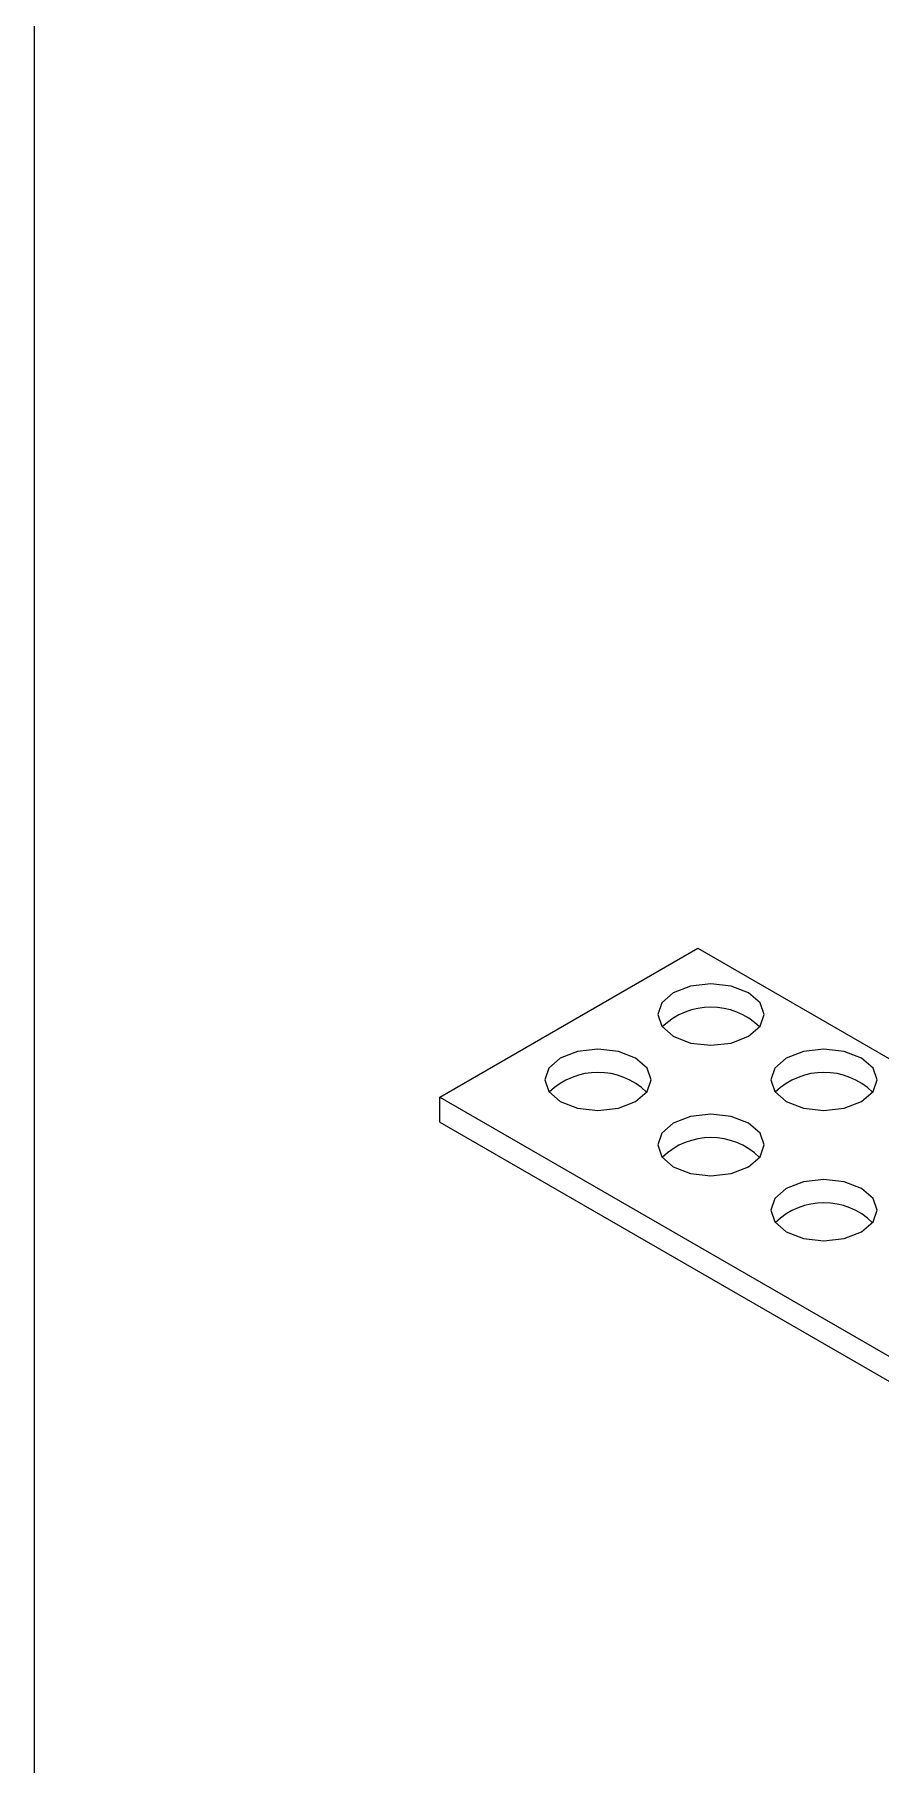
# Model space of a CAD drawing. Extents: x -1.2 to 10.8, y -7.1 to 0.
# Drawn here: x 0 to 0.993, y -5.993 to -3.962 of the extents above; entities that cross this region are included whole.
import ezdxf

# ---------------------------------------------------------------- set-up
doc = ezdxf.new("R2010")
doc.units = 0
doc.header["$LTSCALE"] = 0.5
doc.header["$MEASUREMENT"] = 0
doc.layers.add('Brackets', color=181, linetype='CONTINUOUS')
doc.layers.add('Text-Unprinted', color=131, linetype='CONTINUOUS', plot=False)

msp = doc.modelspace()

# ---------------------------------------------------------------- linework, layer by layer
at = {"layer": 'Brackets', "transparency": 16777216}
for p, q in [((0.4756, -5.2094), (0.7783, -5.0346)), ((0.7783, -5.0346), (1.0965, -5.2183)), ((0.4756, -5.2094), (3.2687, -6.8218)), ((0.4756, -5.2387), (0.4756, -5.2094)), ((0.4756, -5.2387), (3.2687, -6.8511))]:
    msp.add_line(p, q, dxfattribs=at)
at = {"layer": 'Brackets', "transparency": 16777216, "flags": 128}
for points in [[(0.838, -5.0869), (0.8177, -5.0791), (0.7938, -5.0763), (0.7699, -5.0791), (0.7496, -5.0869), (0.7361, -5.0986), (0.7313, -5.1124), (0.7361, -5.1262), (0.7496, -5.1379), (0.7699, -5.1458), (0.7938, -5.1485), (0.8177, -5.1458), (0.838, -5.1379), (0.8515, -5.1262), (0.8563, -5.1124), (0.8515, -5.0986), (0.838, -5.0869)], [(0.7054, -5.1635), (0.6851, -5.1556), (0.6612, -5.1529), (0.6373, -5.1556), (0.617, -5.1635), (0.6035, -5.1752), (0.5987, -5.189), (0.6035, -5.2028), (0.617, -5.2145), (0.6373, -5.2223), (0.6612, -5.225), (0.6851, -5.2223), (0.7054, -5.2145), (0.719, -5.2028), (0.7237, -5.189), (0.719, -5.1752), (0.7054, -5.1635)], [(0.9706, -5.1635), (0.9503, -5.1556), (0.9264, -5.1529), (0.9025, -5.1556), (0.8822, -5.1635), (0.8686, -5.1752), (0.8639, -5.189), (0.8686, -5.2028), (0.8822, -5.2145), (0.9025, -5.2223), (0.9264, -5.225), (0.9503, -5.2223), (0.9706, -5.2145), (0.9841, -5.2028), (0.9889, -5.189), (0.9841, -5.1752), (0.9706, -5.1635)], [(0.838, -5.24), (0.8177, -5.2322), (0.7938, -5.2294), (0.7699, -5.2322), (0.7496, -5.24), (0.7361, -5.2517), (0.7313, -5.2655), (0.7361, -5.2793), (0.7496, -5.291), (0.7699, -5.2988), (0.7938, -5.3016), (0.8177, -5.2988), (0.838, -5.291), (0.8515, -5.2793), (0.8563, -5.2655), (0.8515, -5.2517), (0.838, -5.24)], [(0.9706, -5.3165), (0.9503, -5.3087), (0.9264, -5.306), (0.9025, -5.3087), (0.8822, -5.3165), (0.8686, -5.3282), (0.8639, -5.342), (0.8686, -5.3558), (0.8822, -5.3676), (0.9025, -5.3754), (0.9264, -5.3781), (0.9503, -5.3754), (0.9706, -5.3676), (0.9841, -5.3558), (0.9889, -5.342), (0.9841, -5.3282), (0.9706, -5.3165)]]:
    msp.add_lwpolyline(points, dxfattribs=at)
at = {"layer": 'Brackets', "transparency": 16777216}
for centre in [(0.7938, -5.1854), (0.6612, -5.262), (0.9264, -5.262), (0.7938, -5.3385), (0.9264, -5.4151)]:
    msp.add_arc(centre, 0.0817, 45.6215, 134.3785, dxfattribs=at)
at = {"layer": 'Text-Unprinted', "ltscale": 0.5, "transparency": 16777216}
msp.add_lwpolyline([(0, 0), (10.8446, 0), (10.8446, -7.0625), (0, -7.0625)], close=True, dxfattribs=at)

doc.saveas('drawing.dxf')
